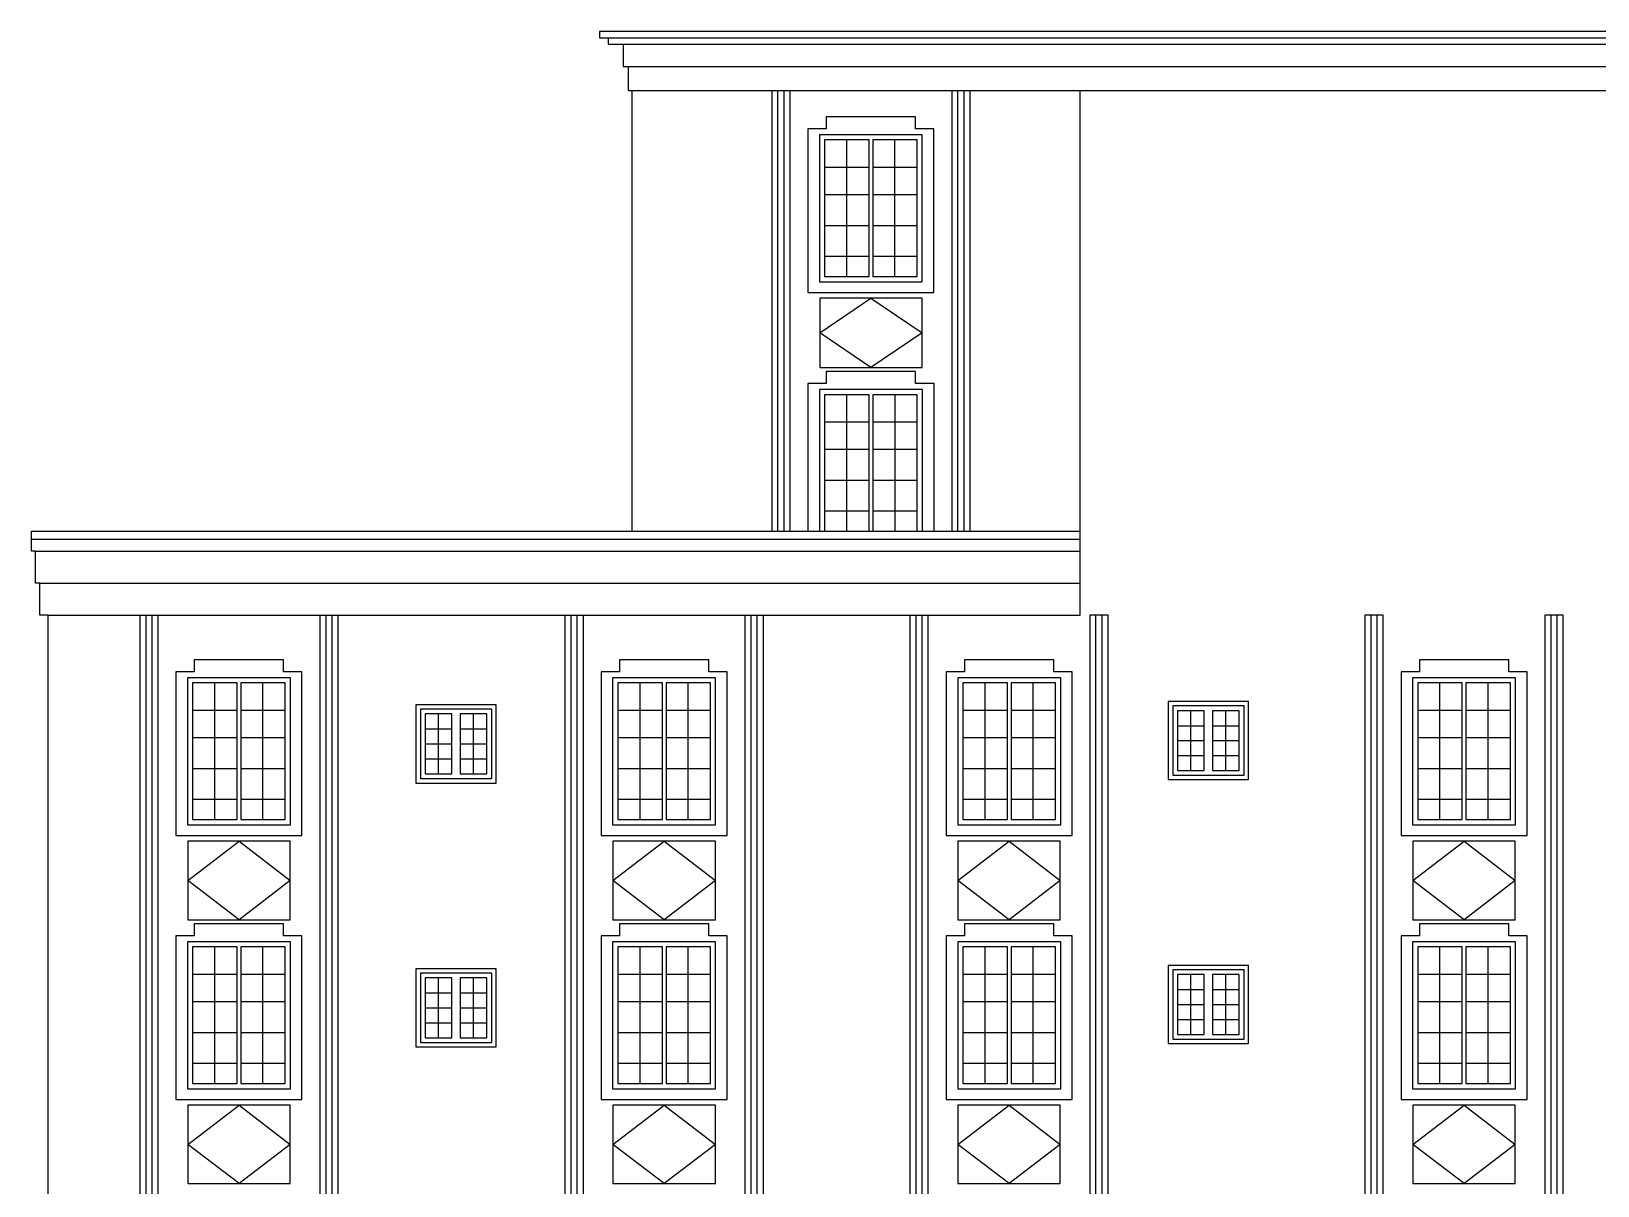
# Model space of a CAD drawing. Header units: inches. Extents: x 14.9 to 77, y 7.3 to 37.6.
# Drawn here: x 25.95 to 45.53, y 23.2 to 37.64 of the extents above; entities that cross this region are included whole.
import ezdxf

# ---------------------------------------------------------------- set-up
doc = ezdxf.new("R2010")
doc.units = ezdxf.units.IN
doc.header["$MEASUREMENT"] = 0
for name, color, linetype, lineweight in [('01_STRUCTURE', 7, 'CONTINUOUS', 25), ('02_OPENINGS', 7, 'CONTINUOUS', 25), ('03_STEPPED_FRAMES', 7, 'CONTINUOUS', 25), ('04_VERTICAL_RIBS', 7, 'CONTINUOUS', 25), ('05_GEOMETRIC_RELIEF', 7, 'CONTINUOUS', 25)]:
    doc.layers.add(name, color=color, linetype=linetype, lineweight=lineweight)

msp = doc.modelspace()

# ---------------------------------------------------------------- linework, layer by layer
at = {"layer": '01_STRUCTURE'}
for points in [[(63.338, 37.556), (63.445, 37.556), (63.445, 37.636), (33.053, 37.636), (33.053, 37.556), (33.161, 37.556)], [(33.161, 37.556), (63.338, 37.556)], [(33.161, 37.556), (33.161, 37.476), (33.347, 37.476)], [(33.347, 37.476), (63.151, 37.476)], [(33.347, 37.476), (33.347, 37.196), (33.411, 37.196)], [(33.411, 37.196), (63.088, 37.196)], [(33.411, 37.196), (33.411, 36.896), (33.461, 36.896)], [(33.461, 31.386), (33.461, 36.896)], [(33.461, 36.896), (35.205, 36.896)], [(35.205, 36.896), (35.282, 36.896)], [(35.282, 36.896), (35.359, 36.896)], [(35.359, 36.896), (35.435, 36.896)], [(35.435, 36.896), (37.455, 36.896)], [(37.455, 36.896), (37.532, 36.896)], [(37.532, 36.896), (37.609, 36.896)], [(37.609, 36.896), (37.685, 36.896)], [(37.685, 36.896), (39.061, 36.896)], [(39.061, 31.386), (39.061, 36.896)], [(39.061, 36.896), (45.961, 36.896)], [(25.95, 31.286), (25.95, 31.386), (33.461, 31.386)], [(33.461, 31.386), (35.205, 31.386)], [(35.205, 31.386), (35.282, 31.386)], [(35.282, 31.386), (35.359, 31.386)], [(35.359, 31.386), (35.435, 31.386)], [(35.435, 31.386), (35.657, 31.386)], [(35.657, 31.386), (35.802, 31.386)], [(35.802, 31.386), (35.867, 31.386)], [(35.867, 31.386), (36.145, 31.386)], [(36.145, 31.386), (36.423, 31.386)], [(36.423, 31.386), (36.469, 31.386)], [(36.469, 31.386), (36.747, 31.386)], [(36.747, 31.386), (37.024, 31.386)], [(37.024, 31.386), (37.089, 31.386)], [(37.089, 31.386), (37.234, 31.386)], [(37.234, 31.386), (37.455, 31.386)], [(37.455, 31.386), (37.532, 31.386)], [(37.532, 31.386), (37.609, 31.386)], [(37.609, 31.386), (37.685, 31.386)], [(37.685, 31.386), (39.061, 31.386)], [(39.061, 31.286), (39.061, 31.386)], [(25.95, 31.286), (39.061, 31.286)], [(26.003, 31.136), (25.95, 31.136), (25.95, 31.286)], [(26.003, 31.136), (39.061, 31.136)], [(26.055, 30.736), (26.003, 30.736), (26.003, 31.136)], [(39.061, 31.136), (39.061, 31.286)], [(39.061, 30.736), (39.061, 31.136)], [(26.055, 30.736), (39.061, 30.736)], [(26.161, 30.336), (26.108, 30.336), (26.055, 30.336), (26.055, 30.736)], [(37.162, 30.336), (39.061, 30.336), (39.061, 30.736)], [(26.161, 10.736), (26.161, 30.336)], [(26.161, 30.336), (27.307, 30.336)], [(27.307, 30.336), (27.384, 30.336)], [(27.384, 30.336), (27.461, 30.336)], [(27.461, 30.336), (27.537, 30.336)], [(27.537, 30.336), (29.557, 30.336)], [(29.557, 30.336), (29.634, 30.336)], [(29.634, 30.336), (29.711, 30.336)], [(29.711, 30.336), (29.787, 30.336)], [(29.787, 30.336), (32.621, 30.336)], [(32.621, 30.336), (32.697, 30.336)], [(32.697, 30.336), (32.774, 30.336)], [(32.774, 30.336), (32.851, 30.336)], [(32.851, 30.336), (34.871, 30.336)], [(34.871, 30.336), (34.947, 30.336)], [(34.947, 30.336), (35.024, 30.336)], [(35.024, 30.336), (35.101, 30.336)], [(35.101, 30.336), (36.932, 30.336)], [(36.932, 30.336), (37.009, 30.336)], [(37.009, 30.336), (37.085, 30.336)], [(37.085, 30.336), (37.162, 30.336)]]:
    msp.add_lwpolyline(points, dxfattribs=at)
at = {"layer": '02_OPENINGS'}
for points in [[(36.144, 36.278), (35.866, 36.278), (35.866, 35.939)], [(36.144, 35.939), (36.144, 36.278)], [(36.422, 35.939), (36.422, 36.278), (36.144, 36.278)], [(36.745, 36.278), (36.468, 36.278), (36.468, 35.939)], [(36.745, 35.939), (36.745, 36.278)], [(37.023, 35.939), (37.023, 36.278), (36.745, 36.278)], [(35.866, 35.939), (35.866, 35.596)], [(35.866, 35.939), (36.144, 35.939)], [(36.144, 35.596), (36.144, 35.939)], [(36.144, 35.939), (36.422, 35.939)], [(36.422, 35.596), (36.422, 35.939)], [(36.468, 35.939), (36.468, 35.596)], [(36.468, 35.939), (36.745, 35.939)], [(36.745, 35.596), (36.745, 35.939)], [(36.745, 35.939), (37.023, 35.939)], [(37.023, 35.596), (37.023, 35.939)], [(35.866, 35.596), (35.866, 35.21)], [(35.866, 35.596), (36.144, 35.596)], [(36.144, 35.21), (36.144, 35.596)], [(36.144, 35.596), (36.422, 35.596)], [(36.422, 35.21), (36.422, 35.596)], [(36.468, 35.596), (36.468, 35.21)], [(36.468, 35.596), (36.745, 35.596)], [(36.745, 35.21), (36.745, 35.596)], [(36.745, 35.596), (37.023, 35.596)], [(37.023, 35.21), (37.023, 35.596)], [(35.866, 35.21), (35.866, 34.825)], [(35.866, 35.21), (36.144, 35.21)], [(36.144, 34.825), (36.144, 35.21)], [(36.144, 35.21), (36.422, 35.21)], [(36.422, 34.825), (36.422, 35.21)], [(36.468, 35.21), (36.468, 34.825)], [(36.468, 35.21), (36.745, 35.21)], [(36.745, 34.825), (36.745, 35.21)], [(36.745, 35.21), (37.023, 35.21)], [(37.023, 34.825), (37.023, 35.21)], [(35.866, 34.825), (36.144, 34.825)], [(35.866, 34.825), (35.866, 34.571), (36.144, 34.571)], [(36.144, 34.571), (36.422, 34.571), (36.422, 34.825)], [(36.144, 34.571), (36.144, 34.825)], [(36.144, 34.825), (36.422, 34.825)], [(36.468, 34.825), (36.745, 34.825)], [(36.468, 34.825), (36.468, 34.571), (36.745, 34.571)], [(36.745, 34.571), (37.023, 34.571), (37.023, 34.825)], [(36.745, 34.571), (36.745, 34.825)], [(36.745, 34.825), (37.023, 34.825)], [(36.145, 33.093), (35.867, 33.093), (35.867, 32.754)], [(36.145, 32.754), (36.145, 33.093)], [(36.423, 32.754), (36.423, 33.093), (36.145, 33.093)], [(36.747, 33.093), (36.469, 33.093), (36.469, 32.754)], [(36.747, 32.754), (36.747, 33.093)], [(37.024, 32.754), (37.024, 33.093), (36.747, 33.093)], [(35.867, 32.754), (35.867, 32.411)], [(35.867, 32.754), (36.145, 32.754)], [(36.145, 32.411), (36.145, 32.754)], [(36.145, 32.754), (36.423, 32.754)], [(36.423, 32.411), (36.423, 32.754)], [(36.469, 32.754), (36.469, 32.411)], [(36.469, 32.754), (36.747, 32.754)], [(36.747, 32.411), (36.747, 32.754)], [(36.747, 32.754), (37.024, 32.754)], [(37.024, 32.411), (37.024, 32.754)], [(35.867, 32.411), (35.867, 32.025)], [(35.867, 32.411), (36.145, 32.411)], [(36.145, 32.025), (36.145, 32.411)], [(36.145, 32.411), (36.423, 32.411)], [(36.423, 32.025), (36.423, 32.411)], [(36.469, 32.411), (36.469, 32.025)], [(36.469, 32.411), (36.747, 32.411)], [(36.747, 32.025), (36.747, 32.411)], [(36.747, 32.411), (37.024, 32.411)], [(37.024, 32.025), (37.024, 32.411)], [(35.867, 32.025), (35.867, 31.64)], [(35.867, 32.025), (36.145, 32.025)], [(36.145, 31.64), (36.145, 32.025)], [(36.145, 32.025), (36.423, 32.025)], [(36.423, 31.64), (36.423, 32.025)], [(36.469, 32.025), (36.469, 31.64)], [(36.469, 32.025), (36.747, 32.025)], [(36.747, 31.64), (36.747, 32.025)], [(36.747, 32.025), (37.024, 32.025)], [(37.024, 31.64), (37.024, 32.025)], [(35.867, 31.64), (35.867, 31.386)], [(35.867, 31.64), (36.145, 31.64)], [(36.145, 31.386), (36.145, 31.64)], [(36.145, 31.64), (36.423, 31.64)], [(36.423, 31.386), (36.423, 31.64)], [(36.469, 31.64), (36.469, 31.386)], [(36.469, 31.64), (36.747, 31.64)], [(36.747, 31.386), (36.747, 31.64)], [(36.747, 31.64), (37.024, 31.64)], [(37.024, 31.386), (37.024, 31.64)], [(28.244, 29.489), (27.966, 29.489), (27.966, 29.149)], [(28.244, 29.149), (28.244, 29.489)], [(28.522, 29.149), (28.522, 29.489), (28.244, 29.489)], [(28.845, 29.489), (28.568, 29.489), (28.568, 29.149)], [(28.845, 29.149), (28.845, 29.489)], [(29.123, 29.149), (29.123, 29.489), (28.845, 29.489)], [(33.56, 29.489), (33.282, 29.489), (33.282, 29.149)], [(33.56, 29.149), (33.56, 29.489)], [(33.838, 29.149), (33.838, 29.489), (33.56, 29.489)], [(34.161, 29.489), (33.884, 29.489), (33.884, 29.149)], [(34.161, 29.149), (34.161, 29.489)], [(34.439, 29.149), (34.439, 29.489), (34.161, 29.489)], [(37.874, 29.489), (37.596, 29.489), (37.596, 29.149)], [(37.874, 29.149), (37.874, 29.489)], [(38.151, 29.149), (38.151, 29.489), (37.874, 29.489)], [(38.475, 29.489), (38.197, 29.489), (38.197, 29.149)], [(38.475, 29.149), (38.475, 29.489)], [(38.753, 29.149), (38.753, 29.489), (38.475, 29.489)], [(43.559, 29.489), (43.282, 29.489), (43.282, 29.149)], [(43.559, 29.149), (43.559, 29.489)], [(43.837, 29.149), (43.837, 29.489), (43.559, 29.489)], [(44.161, 29.489), (43.883, 29.489), (43.883, 29.149)], [(44.161, 29.149), (44.161, 29.489)], [(44.439, 29.149), (44.439, 29.489), (44.161, 29.489)], [(27.966, 29.149), (27.966, 28.806)], [(27.966, 29.149), (28.244, 29.149)], [(28.244, 28.806), (28.244, 29.149)], [(28.244, 29.149), (28.522, 29.149)], [(28.522, 28.806), (28.522, 29.149)], [(28.568, 29.149), (28.568, 28.806)], [(28.568, 29.149), (28.845, 29.149)], [(28.845, 28.806), (28.845, 29.149)], [(28.845, 29.149), (29.123, 29.149)], [(29.123, 28.806), (29.123, 29.149)], [(31.039, 29.101), (30.873, 29.101), (30.873, 28.914)], [(31.039, 28.914), (31.039, 29.101)], [(31.206, 28.914), (31.206, 29.101), (31.039, 29.101)], [(31.479, 29.101), (31.312, 29.101), (31.312, 28.914)], [(31.479, 28.914), (31.479, 29.101)], [(31.645, 28.914), (31.645, 29.101), (31.479, 29.101)], [(33.282, 29.149), (33.282, 28.806)], [(33.282, 29.149), (33.56, 29.149)], [(33.56, 28.806), (33.56, 29.149)], [(33.56, 29.149), (33.838, 29.149)], [(33.838, 28.806), (33.838, 29.149)], [(33.884, 29.149), (33.884, 28.806)], [(33.884, 29.149), (34.161, 29.149)], [(34.161, 28.806), (34.161, 29.149)], [(34.161, 29.149), (34.439, 29.149)], [(34.439, 28.806), (34.439, 29.149)], [(37.596, 29.149), (37.596, 28.806)], [(37.596, 29.149), (37.874, 29.149)], [(37.874, 28.806), (37.874, 29.149)], [(37.874, 29.149), (38.151, 29.149)], [(38.151, 28.806), (38.151, 29.149)], [(38.197, 29.149), (38.197, 28.806)], [(38.197, 29.149), (38.475, 29.149)], [(38.475, 28.806), (38.475, 29.149)], [(38.475, 29.149), (38.753, 29.149)], [(38.753, 28.806), (38.753, 29.149)], [(40.444, 29.142), (40.278, 29.142), (40.278, 28.955)], [(40.444, 28.955), (40.444, 29.142)], [(40.611, 28.955), (40.611, 29.142), (40.444, 29.142)], [(40.884, 29.142), (40.717, 29.142), (40.717, 28.955)], [(40.884, 28.955), (40.884, 29.142)], [(41.05, 28.955), (41.05, 29.142), (40.884, 29.142)], [(43.282, 29.149), (43.282, 28.806)], [(43.282, 29.149), (43.559, 29.149)], [(43.559, 28.806), (43.559, 29.149)], [(43.559, 29.149), (43.837, 29.149)], [(43.837, 28.806), (43.837, 29.149)], [(43.883, 29.149), (43.883, 28.806)], [(43.883, 29.149), (44.161, 29.149)], [(44.161, 28.806), (44.161, 29.149)], [(44.161, 29.149), (44.439, 29.149)], [(44.439, 28.806), (44.439, 29.149)], [(27.966, 28.806), (27.966, 28.42)], [(27.966, 28.806), (28.244, 28.806)], [(28.244, 28.42), (28.244, 28.806)], [(28.244, 28.806), (28.522, 28.806)], [(28.522, 28.42), (28.522, 28.806)], [(28.568, 28.806), (28.568, 28.42)], [(28.568, 28.806), (28.845, 28.806)], [(28.845, 28.42), (28.845, 28.806)], [(28.845, 28.806), (29.123, 28.806)], [(29.123, 28.42), (29.123, 28.806)], [(30.873, 28.914), (30.873, 28.727)], [(30.873, 28.914), (31.039, 28.914)], [(31.039, 28.727), (31.039, 28.914)], [(31.039, 28.914), (31.206, 28.914)], [(31.206, 28.727), (31.206, 28.914)], [(31.312, 28.914), (31.312, 28.727)], [(31.312, 28.914), (31.479, 28.914)], [(31.479, 28.727), (31.479, 28.914)], [(31.479, 28.914), (31.645, 28.914)], [(31.645, 28.727), (31.645, 28.914)], [(33.282, 28.806), (33.282, 28.42)], [(33.282, 28.806), (33.56, 28.806)], [(33.56, 28.42), (33.56, 28.806)], [(33.56, 28.806), (33.838, 28.806)], [(33.838, 28.42), (33.838, 28.806)], [(33.884, 28.806), (33.884, 28.42)], [(33.884, 28.806), (34.161, 28.806)], [(34.161, 28.42), (34.161, 28.806)], [(34.161, 28.806), (34.439, 28.806)], [(34.439, 28.42), (34.439, 28.806)], [(37.596, 28.806), (37.596, 28.42)], [(37.596, 28.806), (37.874, 28.806)], [(37.874, 28.42), (37.874, 28.806)], [(37.874, 28.806), (38.151, 28.806)], [(38.151, 28.42), (38.151, 28.806)], [(38.197, 28.806), (38.197, 28.42)], [(38.197, 28.806), (38.475, 28.806)], [(38.475, 28.42), (38.475, 28.806)], [(38.475, 28.806), (38.753, 28.806)], [(38.753, 28.42), (38.753, 28.806)], [(40.278, 28.955), (40.278, 28.768)], [(40.278, 28.955), (40.444, 28.955)], [(40.444, 28.768), (40.444, 28.955)], [(40.444, 28.955), (40.611, 28.955)], [(40.611, 28.768), (40.611, 28.955)], [(40.717, 28.955), (40.717, 28.768)], [(40.717, 28.955), (40.884, 28.955)], [(40.884, 28.768), (40.884, 28.955)], [(40.884, 28.955), (41.05, 28.955)], [(41.05, 28.768), (41.05, 28.955)], [(43.282, 28.806), (43.282, 28.42)], [(43.282, 28.806), (43.559, 28.806)], [(43.559, 28.42), (43.559, 28.806)], [(43.559, 28.806), (43.837, 28.806)], [(43.837, 28.42), (43.837, 28.806)], [(43.883, 28.806), (43.883, 28.42)], [(43.883, 28.806), (44.161, 28.806)], [(44.161, 28.42), (44.161, 28.806)], [(44.161, 28.806), (44.439, 28.806)], [(44.439, 28.42), (44.439, 28.806)], [(30.873, 28.727), (30.873, 28.54)], [(30.873, 28.727), (31.039, 28.727)], [(31.039, 28.54), (31.039, 28.727)], [(31.039, 28.727), (31.206, 28.727)], [(31.206, 28.54), (31.206, 28.727)], [(31.312, 28.727), (31.312, 28.54)], [(31.312, 28.727), (31.479, 28.727)], [(31.479, 28.54), (31.479, 28.727)], [(31.479, 28.727), (31.645, 28.727)], [(31.645, 28.54), (31.645, 28.727)], [(40.278, 28.768), (40.278, 28.581)], [(40.278, 28.768), (40.444, 28.768)], [(40.444, 28.581), (40.444, 28.768)], [(40.444, 28.768), (40.611, 28.768)], [(40.611, 28.581), (40.611, 28.768)], [(40.717, 28.768), (40.717, 28.581)], [(40.717, 28.768), (40.884, 28.768)], [(40.884, 28.581), (40.884, 28.768)], [(40.884, 28.768), (41.05, 28.768)], [(41.05, 28.581), (41.05, 28.768)], [(27.966, 28.42), (27.966, 28.035)], [(27.966, 28.42), (28.244, 28.42)], [(28.244, 28.035), (28.244, 28.42)], [(28.244, 28.42), (28.522, 28.42)], [(28.522, 28.035), (28.522, 28.42)], [(28.568, 28.42), (28.568, 28.035)], [(28.568, 28.42), (28.845, 28.42)], [(28.845, 28.035), (28.845, 28.42)], [(28.845, 28.42), (29.123, 28.42)], [(29.123, 28.035), (29.123, 28.42)], [(30.873, 28.54), (31.039, 28.54)], [(30.873, 28.54), (30.873, 28.353), (31.039, 28.353)], [(31.039, 28.353), (31.206, 28.353), (31.206, 28.54)], [(31.039, 28.353), (31.039, 28.54)], [(31.039, 28.54), (31.206, 28.54)], [(31.312, 28.54), (31.479, 28.54)], [(31.312, 28.54), (31.312, 28.353), (31.479, 28.353)], [(31.479, 28.353), (31.645, 28.353), (31.645, 28.54)], [(31.479, 28.353), (31.479, 28.54)], [(31.479, 28.54), (31.645, 28.54)], [(33.282, 28.42), (33.282, 28.035)], [(33.282, 28.42), (33.56, 28.42)], [(33.56, 28.035), (33.56, 28.42)], [(33.56, 28.42), (33.838, 28.42)], [(33.838, 28.035), (33.838, 28.42)], [(33.884, 28.42), (33.884, 28.035)], [(33.884, 28.42), (34.161, 28.42)], [(34.161, 28.035), (34.161, 28.42)], [(34.161, 28.42), (34.439, 28.42)], [(34.439, 28.035), (34.439, 28.42)], [(37.596, 28.42), (37.596, 28.035)], [(37.596, 28.42), (37.874, 28.42)], [(37.874, 28.035), (37.874, 28.42)], [(37.874, 28.42), (38.151, 28.42)], [(38.151, 28.035), (38.151, 28.42)], [(38.197, 28.42), (38.197, 28.035)], [(38.197, 28.42), (38.475, 28.42)], [(38.475, 28.035), (38.475, 28.42)], [(38.475, 28.42), (38.753, 28.42)], [(38.753, 28.035), (38.753, 28.42)], [(40.278, 28.581), (40.444, 28.581)], [(40.278, 28.581), (40.278, 28.395), (40.444, 28.395)], [(40.444, 28.395), (40.611, 28.395), (40.611, 28.581)], [(40.444, 28.395), (40.444, 28.581)], [(40.444, 28.581), (40.611, 28.581)], [(40.717, 28.581), (40.884, 28.581)], [(40.717, 28.581), (40.717, 28.395), (40.884, 28.395)], [(40.884, 28.395), (41.05, 28.395), (41.05, 28.581)], [(40.884, 28.395), (40.884, 28.581)], [(40.884, 28.581), (41.05, 28.581)], [(43.282, 28.42), (43.282, 28.035)], [(43.282, 28.42), (43.559, 28.42)], [(43.559, 28.035), (43.559, 28.42)], [(43.559, 28.42), (43.837, 28.42)], [(43.837, 28.035), (43.837, 28.42)], [(43.883, 28.42), (43.883, 28.035)], [(43.883, 28.42), (44.161, 28.42)], [(44.161, 28.035), (44.161, 28.42)], [(44.161, 28.42), (44.439, 28.42)], [(44.439, 28.035), (44.439, 28.42)], [(27.966, 28.035), (28.244, 28.035)], [(27.966, 28.035), (27.966, 27.781), (28.244, 27.781)], [(28.244, 27.781), (28.522, 27.781), (28.522, 28.035)], [(28.244, 27.781), (28.244, 28.035)], [(28.244, 28.035), (28.522, 28.035)], [(28.568, 28.035), (28.845, 28.035)], [(28.568, 28.035), (28.568, 27.781), (28.845, 27.781)], [(28.845, 27.781), (29.123, 27.781), (29.123, 28.035)], [(28.845, 27.781), (28.845, 28.035)], [(28.845, 28.035), (29.123, 28.035)], [(33.282, 28.035), (33.56, 28.035)], [(33.282, 28.035), (33.282, 27.781), (33.56, 27.781)], [(33.56, 27.781), (33.838, 27.781), (33.838, 28.035)], [(33.56, 27.781), (33.56, 28.035)], [(33.56, 28.035), (33.838, 28.035)], [(33.884, 28.035), (34.161, 28.035)], [(33.884, 28.035), (33.884, 27.781), (34.161, 27.781)], [(34.161, 27.781), (34.439, 27.781), (34.439, 28.035)], [(34.161, 27.781), (34.161, 28.035)], [(34.161, 28.035), (34.439, 28.035)], [(37.596, 28.035), (37.874, 28.035)], [(37.596, 28.035), (37.596, 27.781), (37.874, 27.781)], [(37.874, 27.781), (38.151, 27.781), (38.151, 28.035)], [(37.874, 27.781), (37.874, 28.035)], [(37.874, 28.035), (38.151, 28.035)], [(38.197, 28.035), (38.475, 28.035)], [(38.197, 28.035), (38.197, 27.781), (38.475, 27.781)], [(38.475, 27.781), (38.753, 27.781), (38.753, 28.035)], [(38.475, 27.781), (38.475, 28.035)], [(38.475, 28.035), (38.753, 28.035)], [(43.282, 28.035), (43.559, 28.035)], [(43.282, 28.035), (43.282, 27.781), (43.559, 27.781)], [(43.559, 27.781), (43.837, 27.781), (43.837, 28.035)], [(43.559, 27.781), (43.559, 28.035)], [(43.559, 28.035), (43.837, 28.035)], [(43.883, 28.035), (44.161, 28.035)], [(43.883, 28.035), (43.883, 27.781), (44.161, 27.781)], [(44.161, 27.781), (44.439, 27.781), (44.439, 28.035)], [(44.161, 27.781), (44.161, 28.035)], [(44.161, 28.035), (44.439, 28.035)], [(28.244, 26.189), (27.966, 26.189), (27.966, 25.849)], [(28.244, 25.849), (28.244, 26.189)], [(28.522, 25.849), (28.522, 26.189), (28.244, 26.189)], [(28.845, 26.189), (28.568, 26.189), (28.568, 25.849)], [(28.845, 25.849), (28.845, 26.189)], [(29.123, 25.849), (29.123, 26.189), (28.845, 26.189)], [(33.56, 26.189), (33.282, 26.189), (33.282, 25.849)], [(33.56, 25.849), (33.56, 26.189)], [(33.838, 25.849), (33.838, 26.189), (33.56, 26.189)], [(34.161, 26.189), (33.884, 26.189), (33.884, 25.849)], [(34.161, 25.849), (34.161, 26.189)], [(34.439, 25.849), (34.439, 26.189), (34.161, 26.189)], [(37.874, 26.189), (37.596, 26.189), (37.596, 25.849)], [(37.874, 25.849), (37.874, 26.189)], [(38.151, 25.849), (38.151, 26.189), (37.874, 26.189)], [(38.475, 26.189), (38.197, 26.189), (38.197, 25.849)], [(38.475, 25.849), (38.475, 26.189)], [(38.753, 25.849), (38.753, 26.189), (38.475, 26.189)], [(43.559, 26.189), (43.282, 26.189), (43.282, 25.849)], [(43.559, 25.849), (43.559, 26.189)], [(43.837, 25.849), (43.837, 26.189), (43.559, 26.189)], [(44.161, 26.189), (43.883, 26.189), (43.883, 25.849)], [(44.161, 25.849), (44.161, 26.189)], [(44.439, 25.849), (44.439, 26.189), (44.161, 26.189)], [(27.966, 25.849), (27.966, 25.506)], [(27.966, 25.849), (28.244, 25.849)], [(28.244, 25.506), (28.244, 25.849)], [(28.244, 25.849), (28.522, 25.849)], [(28.522, 25.506), (28.522, 25.849)], [(28.568, 25.849), (28.568, 25.506)], [(28.568, 25.849), (28.845, 25.849)], [(28.845, 25.506), (28.845, 25.849)], [(28.845, 25.849), (29.123, 25.849)], [(29.123, 25.506), (29.123, 25.849)], [(33.282, 25.849), (33.282, 25.506)], [(33.282, 25.849), (33.56, 25.849)], [(33.56, 25.506), (33.56, 25.849)], [(33.56, 25.849), (33.838, 25.849)], [(33.838, 25.506), (33.838, 25.849)], [(33.884, 25.849), (33.884, 25.506)], [(33.884, 25.849), (34.161, 25.849)], [(34.161, 25.506), (34.161, 25.849)], [(34.161, 25.849), (34.439, 25.849)], [(34.439, 25.506), (34.439, 25.849)], [(37.596, 25.849), (37.596, 25.506)], [(37.596, 25.849), (37.874, 25.849)], [(37.874, 25.506), (37.874, 25.849)], [(37.874, 25.849), (38.151, 25.849)], [(38.151, 25.506), (38.151, 25.849)], [(38.197, 25.849), (38.197, 25.506)], [(38.197, 25.849), (38.475, 25.849)], [(38.475, 25.506), (38.475, 25.849)], [(38.475, 25.849), (38.753, 25.849)], [(38.753, 25.506), (38.753, 25.849)], [(43.282, 25.849), (43.282, 25.506)], [(43.282, 25.849), (43.559, 25.849)], [(43.559, 25.506), (43.559, 25.849)], [(43.559, 25.849), (43.837, 25.849)], [(43.837, 25.506), (43.837, 25.849)], [(43.883, 25.849), (43.883, 25.506)], [(43.883, 25.849), (44.161, 25.849)], [(44.161, 25.506), (44.161, 25.849)], [(44.161, 25.849), (44.439, 25.849)], [(44.439, 25.506), (44.439, 25.849)], [(31.039, 25.801), (30.873, 25.801), (30.873, 25.614)], [(31.039, 25.614), (31.039, 25.801)], [(31.206, 25.614), (31.206, 25.801), (31.039, 25.801)], [(31.479, 25.801), (31.312, 25.801), (31.312, 25.614)], [(31.479, 25.614), (31.479, 25.801)], [(31.645, 25.614), (31.645, 25.801), (31.479, 25.801)], [(40.444, 25.842), (40.278, 25.842), (40.278, 25.655)], [(40.278, 25.655), (40.278, 25.468)], [(40.278, 25.655), (40.444, 25.655)], [(40.444, 25.655), (40.444, 25.842)], [(40.611, 25.655), (40.611, 25.842), (40.444, 25.842)], [(40.444, 25.468), (40.444, 25.655)], [(40.444, 25.655), (40.611, 25.655)], [(40.611, 25.468), (40.611, 25.655)], [(40.884, 25.842), (40.717, 25.842), (40.717, 25.655)], [(40.717, 25.655), (40.717, 25.468)], [(40.717, 25.655), (40.884, 25.655)], [(40.884, 25.655), (40.884, 25.842)], [(41.05, 25.655), (41.05, 25.842), (40.884, 25.842)], [(40.884, 25.468), (40.884, 25.655)], [(40.884, 25.655), (41.05, 25.655)], [(41.05, 25.468), (41.05, 25.655)], [(27.966, 25.506), (27.966, 25.12)], [(27.966, 25.506), (28.244, 25.506)], [(28.244, 25.12), (28.244, 25.506)], [(28.244, 25.506), (28.522, 25.506)], [(28.522, 25.12), (28.522, 25.506)], [(28.568, 25.506), (28.568, 25.12)], [(28.568, 25.506), (28.845, 25.506)], [(28.845, 25.12), (28.845, 25.506)], [(28.845, 25.506), (29.123, 25.506)], [(29.123, 25.12), (29.123, 25.506)], [(30.873, 25.614), (30.873, 25.427)], [(30.873, 25.614), (31.039, 25.614)], [(31.039, 25.427), (31.039, 25.614)], [(31.039, 25.614), (31.206, 25.614)], [(31.206, 25.427), (31.206, 25.614)], [(31.312, 25.614), (31.312, 25.427)], [(31.312, 25.614), (31.479, 25.614)], [(31.479, 25.427), (31.479, 25.614)], [(31.479, 25.614), (31.645, 25.614)], [(31.645, 25.427), (31.645, 25.614)], [(33.282, 25.506), (33.282, 25.12)], [(33.282, 25.506), (33.56, 25.506)], [(33.56, 25.12), (33.56, 25.506)], [(33.56, 25.506), (33.838, 25.506)], [(33.838, 25.12), (33.838, 25.506)], [(33.884, 25.506), (33.884, 25.12)], [(33.884, 25.506), (34.161, 25.506)], [(34.161, 25.12), (34.161, 25.506)], [(34.161, 25.506), (34.439, 25.506)], [(34.439, 25.12), (34.439, 25.506)], [(37.596, 25.506), (37.596, 25.12)], [(37.596, 25.506), (37.874, 25.506)], [(37.874, 25.12), (37.874, 25.506)], [(37.874, 25.506), (38.151, 25.506)], [(38.151, 25.12), (38.151, 25.506)], [(38.197, 25.506), (38.197, 25.12)], [(38.197, 25.506), (38.475, 25.506)], [(38.475, 25.12), (38.475, 25.506)], [(38.475, 25.506), (38.753, 25.506)], [(38.753, 25.12), (38.753, 25.506)], [(40.278, 25.468), (40.278, 25.281)], [(40.278, 25.468), (40.444, 25.468)], [(40.444, 25.281), (40.444, 25.468)], [(40.444, 25.468), (40.611, 25.468)], [(40.611, 25.281), (40.611, 25.468)], [(40.717, 25.468), (40.717, 25.281)], [(40.717, 25.468), (40.884, 25.468)], [(40.884, 25.281), (40.884, 25.468)], [(40.884, 25.468), (41.05, 25.468)], [(41.05, 25.281), (41.05, 25.468)], [(43.282, 25.506), (43.282, 25.12)], [(43.282, 25.506), (43.559, 25.506)], [(43.559, 25.12), (43.559, 25.506)], [(43.559, 25.506), (43.837, 25.506)], [(43.837, 25.12), (43.837, 25.506)], [(43.883, 25.506), (43.883, 25.12)], [(43.883, 25.506), (44.161, 25.506)], [(44.161, 25.12), (44.161, 25.506)], [(44.161, 25.506), (44.439, 25.506)], [(44.439, 25.12), (44.439, 25.506)], [(30.873, 25.427), (30.873, 25.24)], [(30.873, 25.427), (31.039, 25.427)], [(31.039, 25.24), (31.039, 25.427)], [(31.039, 25.427), (31.206, 25.427)], [(31.206, 25.24), (31.206, 25.427)], [(31.312, 25.427), (31.312, 25.24)], [(31.312, 25.427), (31.479, 25.427)], [(31.479, 25.24), (31.479, 25.427)], [(31.479, 25.427), (31.645, 25.427)], [(31.645, 25.24), (31.645, 25.427)], [(40.278, 25.281), (40.444, 25.281)], [(40.278, 25.281), (40.278, 25.095), (40.444, 25.095)], [(40.444, 25.095), (40.611, 25.095), (40.611, 25.281)], [(40.444, 25.095), (40.444, 25.281)], [(40.444, 25.281), (40.611, 25.281)], [(40.717, 25.281), (40.884, 25.281)], [(40.717, 25.281), (40.717, 25.095), (40.884, 25.095)], [(40.884, 25.095), (41.05, 25.095), (41.05, 25.281)], [(40.884, 25.095), (40.884, 25.281)], [(40.884, 25.281), (41.05, 25.281)], [(27.966, 25.12), (27.966, 24.735)], [(27.966, 25.12), (28.244, 25.12)], [(28.244, 24.735), (28.244, 25.12)], [(28.244, 25.12), (28.522, 25.12)], [(28.522, 24.735), (28.522, 25.12)], [(28.568, 25.12), (28.568, 24.735)], [(28.568, 25.12), (28.845, 25.12)], [(28.845, 24.735), (28.845, 25.12)], [(28.845, 25.12), (29.123, 25.12)], [(29.123, 24.735), (29.123, 25.12)], [(30.873, 25.24), (31.039, 25.24)], [(30.873, 25.24), (30.873, 25.053), (31.039, 25.053)], [(31.039, 25.053), (31.206, 25.053), (31.206, 25.24)], [(31.039, 25.053), (31.039, 25.24)], [(31.039, 25.24), (31.206, 25.24)], [(31.312, 25.24), (31.479, 25.24)], [(31.312, 25.24), (31.312, 25.053), (31.479, 25.053)], [(31.479, 25.053), (31.645, 25.053), (31.645, 25.24)], [(31.479, 25.053), (31.479, 25.24)], [(31.479, 25.24), (31.645, 25.24)], [(33.282, 25.12), (33.282, 24.735)], [(33.282, 25.12), (33.56, 25.12)], [(33.56, 24.735), (33.56, 25.12)], [(33.56, 25.12), (33.838, 25.12)], [(33.838, 24.735), (33.838, 25.12)], [(33.884, 25.12), (33.884, 24.735)], [(33.884, 25.12), (34.161, 25.12)], [(34.161, 24.735), (34.161, 25.12)], [(34.161, 25.12), (34.439, 25.12)], [(34.439, 24.735), (34.439, 25.12)], [(37.596, 25.12), (37.596, 24.735)], [(37.596, 25.12), (37.874, 25.12)], [(37.874, 24.735), (37.874, 25.12)], [(37.874, 25.12), (38.151, 25.12)], [(38.151, 24.735), (38.151, 25.12)], [(38.197, 25.12), (38.197, 24.735)], [(38.197, 25.12), (38.475, 25.12)], [(38.475, 24.735), (38.475, 25.12)], [(38.475, 25.12), (38.753, 25.12)], [(38.753, 24.735), (38.753, 25.12)], [(43.282, 25.12), (43.282, 24.735)], [(43.282, 25.12), (43.559, 25.12)], [(43.559, 24.735), (43.559, 25.12)], [(43.559, 25.12), (43.837, 25.12)], [(43.837, 24.735), (43.837, 25.12)], [(43.883, 25.12), (43.883, 24.735)], [(43.883, 25.12), (44.161, 25.12)], [(44.161, 24.735), (44.161, 25.12)], [(44.161, 25.12), (44.439, 25.12)], [(44.439, 24.735), (44.439, 25.12)], [(27.966, 24.735), (28.244, 24.735)], [(27.966, 24.735), (27.966, 24.481), (28.244, 24.481)], [(28.244, 24.481), (28.522, 24.481), (28.522, 24.735)], [(28.244, 24.481), (28.244, 24.735)], [(28.244, 24.735), (28.522, 24.735)], [(28.568, 24.735), (28.845, 24.735)], [(28.568, 24.735), (28.568, 24.481), (28.845, 24.481)], [(28.845, 24.481), (29.123, 24.481), (29.123, 24.735)], [(28.845, 24.481), (28.845, 24.735)], [(28.845, 24.735), (29.123, 24.735)], [(33.282, 24.735), (33.56, 24.735)], [(33.282, 24.735), (33.282, 24.481), (33.56, 24.481)], [(33.56, 24.481), (33.838, 24.481), (33.838, 24.735)], [(33.56, 24.481), (33.56, 24.735)], [(33.56, 24.735), (33.838, 24.735)], [(33.884, 24.735), (34.161, 24.735)], [(33.884, 24.735), (33.884, 24.481), (34.161, 24.481)], [(34.161, 24.481), (34.439, 24.481), (34.439, 24.735)], [(34.161, 24.481), (34.161, 24.735)], [(34.161, 24.735), (34.439, 24.735)], [(37.596, 24.735), (37.874, 24.735)], [(37.596, 24.735), (37.596, 24.481), (37.874, 24.481)], [(37.874, 24.481), (38.151, 24.481), (38.151, 24.735)], [(37.874, 24.481), (37.874, 24.735)], [(37.874, 24.735), (38.151, 24.735)], [(38.197, 24.735), (38.475, 24.735)], [(38.197, 24.735), (38.197, 24.481), (38.475, 24.481)], [(38.475, 24.481), (38.753, 24.481), (38.753, 24.735)], [(38.475, 24.481), (38.475, 24.735)], [(38.475, 24.735), (38.753, 24.735)], [(43.282, 24.735), (43.559, 24.735)], [(43.282, 24.735), (43.282, 24.481), (43.559, 24.481)], [(43.559, 24.481), (43.837, 24.481), (43.837, 24.735)], [(43.559, 24.481), (43.559, 24.735)], [(43.559, 24.735), (43.837, 24.735)], [(43.883, 24.735), (44.161, 24.735)], [(43.883, 24.735), (43.883, 24.481), (44.161, 24.481)], [(44.161, 24.481), (44.439, 24.481), (44.439, 24.735)], [(44.161, 24.481), (44.161, 24.735)], [(44.161, 24.735), (44.439, 24.735)]]:
    msp.add_lwpolyline(points, dxfattribs=at)
at = {"layer": '03_STEPPED_FRAMES'}
for points in [[(35.656, 34.371), (37.233, 34.371), (37.233, 36.418), (37.003, 36.418), (37.003, 36.568), (35.886, 36.568), (35.886, 36.418), (35.656, 36.418)], [(35.801, 34.506), (37.088, 34.506), (37.088, 36.343), (35.801, 36.343)], [(27.756, 27.581), (29.333, 27.581), (29.333, 29.629), (29.103, 29.629), (29.103, 29.779), (27.986, 29.779), (27.986, 29.629), (27.756, 29.629)], [(33.072, 27.581), (34.649, 27.581), (34.649, 29.629), (34.419, 29.629), (34.419, 29.779), (33.302, 29.779), (33.302, 29.629), (33.072, 29.629)], [(37.386, 27.581), (38.963, 27.581), (38.963, 29.629), (38.733, 29.629), (38.733, 29.779), (37.616, 29.779), (37.616, 29.629), (37.386, 29.629)], [(43.072, 27.581), (44.649, 27.581), (44.649, 29.629), (44.419, 29.629), (44.419, 29.779), (43.302, 29.779), (43.302, 29.629), (43.072, 29.629)], [(27.901, 27.716), (29.188, 27.716), (29.188, 29.554), (27.901, 29.554)], [(33.217, 27.716), (34.504, 27.716), (34.504, 29.554), (33.217, 29.554)], [(37.531, 27.716), (38.818, 27.716), (38.818, 29.554), (37.531, 29.554)], [(43.217, 27.716), (44.504, 27.716), (44.504, 29.554), (43.217, 29.554)], [(30.758, 28.238), (31.76, 28.238), (31.76, 29.216), (30.758, 29.216)], [(40.163, 28.28), (41.165, 28.28), (41.165, 29.257), (40.163, 29.257)], [(40.218, 28.335), (41.11, 28.335), (41.11, 29.202), (40.218, 29.202)], [(30.813, 28.293), (31.705, 28.293), (31.705, 29.161), (30.813, 29.161)], [(27.756, 24.281), (29.333, 24.281), (29.333, 26.329), (29.103, 26.329), (29.103, 26.479), (27.986, 26.479), (27.986, 26.329), (27.756, 26.329)], [(33.072, 24.281), (34.649, 24.281), (34.649, 26.329), (34.419, 26.329), (34.419, 26.479), (33.302, 26.479), (33.302, 26.329), (33.072, 26.329)], [(37.386, 24.281), (38.963, 24.281), (38.963, 26.329), (38.733, 26.329), (38.733, 26.479), (37.616, 26.479), (37.616, 26.329), (37.386, 26.329)], [(43.072, 24.281), (44.649, 24.281), (44.649, 26.329), (44.419, 26.329), (44.419, 26.479), (43.302, 26.479), (43.302, 26.329), (43.072, 26.329)], [(27.901, 24.416), (29.188, 24.416), (29.188, 26.254), (27.901, 26.254)], [(33.217, 24.416), (34.504, 24.416), (34.504, 26.254), (33.217, 26.254)], [(37.531, 24.416), (38.818, 24.416), (38.818, 26.254), (37.531, 26.254)], [(43.217, 24.416), (44.504, 24.416), (44.504, 26.254), (43.217, 26.254)], [(30.758, 24.938), (31.76, 24.938), (31.76, 25.916), (30.758, 25.916)], [(30.813, 24.993), (31.705, 24.993), (31.705, 25.861), (30.813, 25.861)], [(40.163, 24.98), (41.165, 24.98), (41.165, 25.957), (40.163, 25.957)], [(40.218, 25.035), (41.11, 25.035), (41.11, 25.902), (40.218, 25.902)]]:
    msp.add_lwpolyline(points, close=True, dxfattribs=at)
for points in [[(37.234, 31.386), (37.234, 33.233), (37.004, 33.233), (37.004, 33.383), (35.887, 33.383), (35.887, 33.233), (35.657, 33.233), (35.657, 31.386)], [(37.089, 31.386), (37.089, 33.158), (35.802, 33.158), (35.802, 31.386)]]:
    msp.add_lwpolyline(points, dxfattribs=at)
at = {"layer": '04_VERTICAL_RIBS'}
for points in [[(35.205, 36.896), (35.205, 31.386)], [(35.282, 31.386), (35.282, 36.896)], [(35.359, 31.386), (35.359, 36.896)], [(35.435, 31.386), (35.435, 36.896)], [(37.455, 36.896), (37.455, 31.386)], [(37.532, 31.386), (37.532, 36.896)], [(37.609, 31.386), (37.609, 36.896)], [(37.685, 31.386), (37.685, 36.896)], [(27.307, 30.336), (27.307, 10.736)], [(27.384, 10.736), (27.384, 30.336)], [(27.461, 10.736), (27.461, 30.336)], [(27.537, 10.736), (27.537, 30.336)], [(29.557, 30.336), (29.557, 10.736)], [(29.634, 10.736), (29.634, 30.336)], [(29.711, 10.736), (29.711, 30.336)], [(29.787, 10.736), (29.787, 30.336)], [(32.621, 30.336), (32.621, 10.736)], [(32.697, 10.736), (32.697, 30.336)], [(32.774, 10.736), (32.774, 30.336)], [(32.851, 10.736), (32.851, 30.336)], [(34.871, 30.336), (34.871, 10.736)], [(34.947, 10.736), (34.947, 30.336)], [(35.024, 10.736), (35.024, 30.336)], [(35.101, 10.736), (35.101, 30.336)], [(36.932, 30.336), (36.932, 10.736)], [(37.009, 10.736), (37.009, 30.336)], [(37.085, 10.736), (37.085, 30.336)], [(37.162, 10.736), (37.162, 30.336)], [(39.259, 30.336), (39.182, 30.336), (39.182, 10.736)], [(39.259, 10.736), (39.259, 30.336)], [(39.335, 30.336), (39.259, 30.336)], [(39.335, 10.736), (39.335, 30.336)], [(39.412, 10.736), (39.412, 30.336), (39.335, 30.336)], [(42.697, 30.336), (42.62, 30.336), (42.62, 10.736)], [(42.697, 10.736), (42.697, 30.336)], [(42.773, 30.336), (42.697, 30.336)], [(42.773, 10.736), (42.773, 30.336)], [(42.85, 10.736), (42.85, 30.336), (42.773, 30.336)], [(44.947, 30.336), (44.87, 30.336), (44.87, 10.736)], [(44.947, 10.736), (44.947, 30.336)], [(45.023, 30.336), (44.947, 30.336)], [(45.023, 10.736), (45.023, 30.336)], [(45.1, 10.736), (45.1, 30.336), (45.023, 30.336)]]:
    msp.add_lwpolyline(points, dxfattribs=at)
at = {"layer": '05_GEOMETRIC_RELIEF'}
for points in [[(35.805, 33.867), (36.445, 34.301)], [(36.445, 34.301), (35.805, 34.301), (35.805, 33.867)], [(37.085, 33.867), (37.085, 34.301), (36.445, 34.301)], [(36.445, 34.301), (37.085, 33.867)], [(35.805, 33.867), (35.805, 33.433), (36.445, 33.433)], [(36.445, 33.433), (35.805, 33.867)], [(36.445, 33.433), (37.085, 33.433), (37.085, 33.867)], [(37.085, 33.867), (36.445, 33.433)], [(27.907, 27.02), (28.547, 27.511)], [(28.547, 27.511), (27.907, 27.511), (27.907, 27.02)], [(29.187, 27.02), (29.187, 27.511), (28.547, 27.511)], [(28.547, 27.511), (29.187, 27.02)], [(33.221, 27.02), (33.861, 27.511)], [(33.861, 27.511), (33.221, 27.511), (33.221, 27.02)], [(34.501, 27.02), (34.501, 27.511), (33.861, 27.511)], [(33.861, 27.511), (34.501, 27.02)], [(37.532, 27.02), (38.172, 27.511)], [(38.172, 27.511), (37.532, 27.511), (37.532, 27.02)], [(38.812, 27.02), (38.812, 27.511), (38.172, 27.511)], [(38.172, 27.511), (38.812, 27.02)], [(43.22, 27.02), (43.86, 27.511)], [(43.86, 27.511), (43.22, 27.511), (43.22, 27.02)], [(44.5, 27.02), (44.5, 27.511), (43.86, 27.511)], [(43.86, 27.511), (44.5, 27.02)], [(27.907, 27.02), (27.907, 26.529), (28.547, 26.529)], [(28.547, 26.529), (27.907, 27.02)], [(28.547, 26.529), (29.187, 26.529), (29.187, 27.02)], [(29.187, 27.02), (28.547, 26.529)], [(33.221, 27.02), (33.221, 26.529), (33.861, 26.529)], [(33.861, 26.529), (33.221, 27.02)], [(33.861, 26.529), (34.501, 26.529), (34.501, 27.02)], [(34.501, 27.02), (33.861, 26.529)], [(37.532, 27.02), (37.532, 26.529), (38.172, 26.529)], [(38.172, 26.529), (37.532, 27.02)], [(38.172, 26.529), (38.812, 26.529), (38.812, 27.02)], [(38.812, 27.02), (38.172, 26.529)], [(43.22, 27.02), (43.22, 26.529), (43.86, 26.529)], [(43.86, 26.529), (43.22, 27.02)], [(43.86, 26.529), (44.5, 26.529), (44.5, 27.02)], [(44.5, 27.02), (43.86, 26.529)], [(27.907, 23.72), (28.547, 24.211)], [(28.547, 24.211), (27.907, 24.211), (27.907, 23.72)], [(29.187, 23.72), (29.187, 24.211), (28.547, 24.211)], [(28.547, 24.211), (29.187, 23.72)], [(33.221, 23.72), (33.861, 24.211)], [(33.861, 24.211), (33.221, 24.211), (33.221, 23.72)], [(34.501, 23.72), (34.501, 24.211), (33.861, 24.211)], [(33.861, 24.211), (34.501, 23.72)], [(37.532, 23.72), (38.172, 24.211)], [(38.172, 24.211), (37.532, 24.211), (37.532, 23.72)], [(38.812, 23.72), (38.812, 24.211), (38.172, 24.211)], [(38.172, 24.211), (38.812, 23.72)], [(43.22, 23.72), (43.86, 24.211)], [(43.86, 24.211), (43.22, 24.211), (43.22, 23.72)], [(44.5, 23.72), (44.5, 24.211), (43.86, 24.211)], [(43.86, 24.211), (44.5, 23.72)], [(27.907, 23.72), (27.907, 23.229), (28.547, 23.229)], [(28.547, 23.229), (27.907, 23.72)], [(28.547, 23.229), (29.187, 23.229), (29.187, 23.72)], [(29.187, 23.72), (28.547, 23.229)], [(33.221, 23.72), (33.221, 23.229), (33.861, 23.229)], [(33.861, 23.229), (33.221, 23.72)], [(33.861, 23.229), (34.501, 23.229), (34.501, 23.72)], [(34.501, 23.72), (33.861, 23.229)], [(37.532, 23.72), (37.532, 23.229), (38.172, 23.229)], [(38.172, 23.229), (37.532, 23.72)], [(38.172, 23.229), (38.812, 23.229), (38.812, 23.72)], [(38.812, 23.72), (38.172, 23.229)], [(43.22, 23.72), (43.22, 23.229), (43.86, 23.229)], [(43.86, 23.229), (43.22, 23.72)], [(43.86, 23.229), (44.5, 23.229), (44.5, 23.72)], [(44.5, 23.72), (43.86, 23.229)]]:
    msp.add_lwpolyline(points, dxfattribs=at)

doc.saveas('drawing.dxf')
